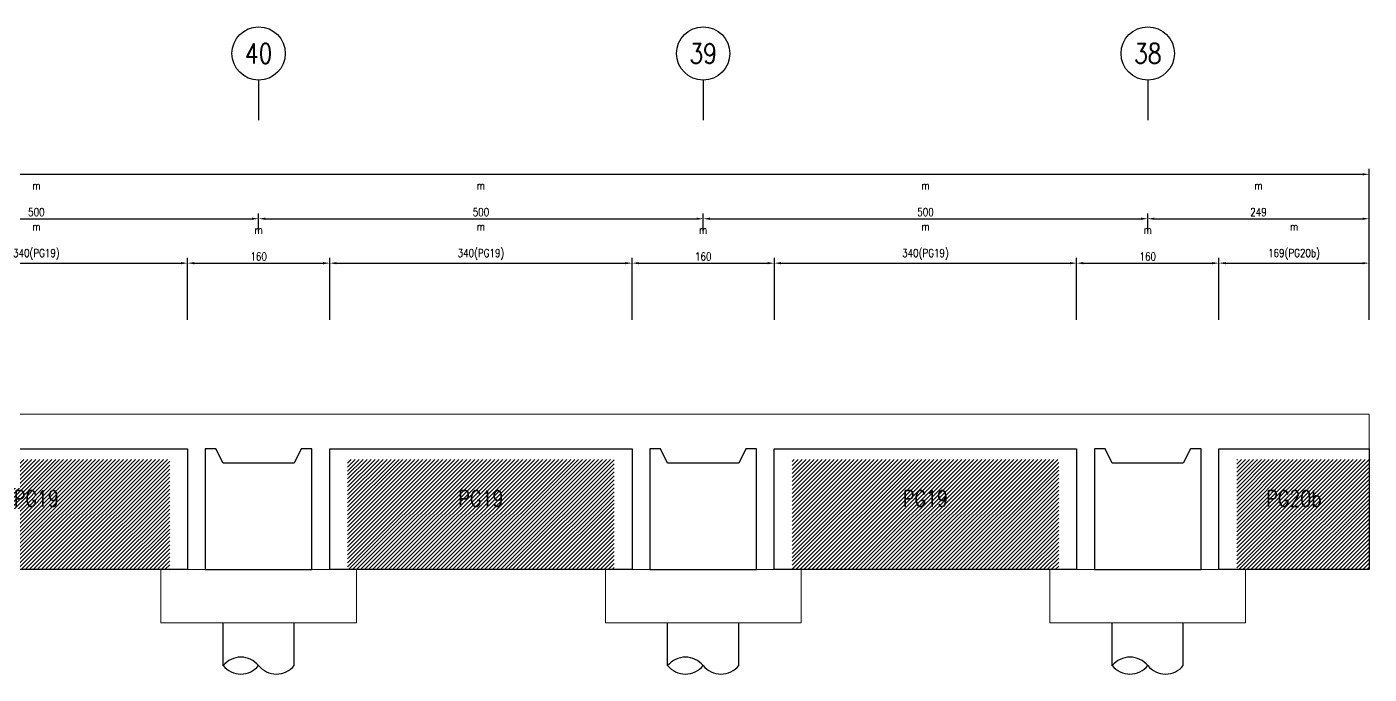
# Model space of a CAD drawing. Extents: x -4269 to 4964, y -19960 to 3841.
# Drawn here: x 2723 to 4233, y -4037 to -3309 of the extents above; entities that cross this region are included whole.
import ezdxf
from ezdxf.enums import TextEntityAlignment as Align

# ---------------------------------------------------------------- set-up
doc = ezdxf.new("R2010")
doc.units = 0
doc.header["$LTSCALE"] = 3
doc.layers.get('0').update_dxf_attribs({"linetype": 'CONTINUOUS'})
for name, color, linetype in [('HB_0', 7, 'CONTINUOUS'), ('HB_DIM', 1, 'CONTINUOUS'), ('HB_TXT_CTEXT', 2, 'CONTINUOUS')]:
    doc.layers.add(name, color=color, linetype=linetype)
doc.styles.get("Standard").update_dxf_attribs({"font": 'ROMANS.shx', "width": 0.8, "bigfont": 'LCHINA.shx'})
doc.dimstyles.new('30', dxfattribs={"dimscale": 3, "dimtxt": 3, "dimasz": 2.5, "dimexe": 2, "dimexo": 2, "dimgap": 1, "dimtad": 1, "dimdsep": 46, "dimtxsty": 'Standard', "dimcen": 0, "dimclrd": 256, "dimclre": 256, "dimclrt": 2, "dimadec": 0, "dimazin": 0, "dimtfac": 1, "dimtix": 1, "dimtmove": 2, "dimatfit": 3, "dimfxl": 0, "dimtolj": 1, "dimtzin": 0, "dimarcsym": 0})

# ---------------------------------------------------------------- blocks, each defined once
blk = doc.blocks.new('pile_vertical_with_pilecap')
at = {"linetype": 'Continuous'}
for p, q in [((-40, -48.1), (-40, 0)), ((-40, -48.1), (-40, 0)), ((40, -48.1), (40, 0)), ((40, -48.1), (40, 0))]:
    blk.add_line(p, q, dxfattribs=at)
for centre, start, end in [((-20, -64.1), 38.718, 141.282), ((-20, -64.1), 38.718, 141.282), ((-20, -32), 218.718, 321.282), ((-20, -32), 218.718, 321.282), ((20, -32), 218.718, 321.282), ((20, -32), 218.718, 321.282)]:
    blk.add_arc(centre, 25.6, start, end, dxfattribs=at)
blk = doc.blocks.new('line_guide')
at = {"color": 4, "linetype": 'Continuous'}
blk.add_line((0, 0), (0, -45), dxfattribs=at)
blk.add_circle((0, 30), 30, dxfattribs=at)
at = {"color": 4, "linetype": 'Continuous', "width": 0.8}
blk.add_attdef('A', text='', height=22.5, dxfattribs=at).set_placement((0, 30), align=Align.MIDDLE)
blk = doc.blocks.new('*D133')
at = {"layer": 'HB_DIM', "linetype": 'Continuous', "lineweight": -2}
for p, q in [((-265.4, -3638.8), (-265.4, -3468.8)), ((4232.6, -3638.8), (4232.6, -3468.8)), ((-257.9, -3474.8), (4225.1, -3474.8))]:
    blk.add_line(p, q, dxfattribs=at)
at = {"layer": 'HB_DIM'}
for points in [[(-257.9, -3473.6), (-257.9, -3476.1), (-265.4, -3474.8)], [(4225.1, -3476.1), (4225.1, -3473.6), (4232.6, -3474.8)]]:
    blk.add_solid(points, dxfattribs=at)
at = {"layer": 'HB_DIM', "color": 2, "linetype": 'Continuous', "insert": (1983.6, -3452.3), "char_height": 9, "attachment_point": 5, "rotation": 0}
blk.add_mtext('\\A1;m^J\\P4498', dxfattribs=at)
blk = doc.blocks.new('*D146')
at = {"layer": 'HB_DIM', "linetype": 'Continuous', "lineweight": -2}
for p, q in [((2563.6, -3638.8), (2563.6, -3568.8)), ((2571.1, -3574.8), (2896.1, -3574.8)), ((2903.6, -3638.8), (2903.6, -3568.8))]:
    blk.add_line(p, q, dxfattribs=at)
at = {"layer": 'HB_DIM'}
for points in [[(2571.1, -3573.6), (2571.1, -3576.1), (2563.6, -3574.8)], [(2896.1, -3576.1), (2896.1, -3573.6), (2903.6, -3574.8)]]:
    blk.add_solid(points, dxfattribs=at)
at = {"layer": 'HB_DIM', "color": 2, "linetype": 'Continuous', "insert": (2733.6, -3549.9), "char_height": 9, "attachment_point": 5, "rotation": 0}
blk.add_mtext('\\A1;m^J\\P340(PG19)', dxfattribs=at)
blk = doc.blocks.new('*D147')
at = {"layer": 'HB_DIM', "linetype": 'Continuous', "lineweight": -2}
for p, q in [((2903.6, -3638.8), (2903.6, -3568.8)), ((2911.1, -3574.8), (3056.1, -3574.8)), ((3063.6, -3638.8), (3063.6, -3568.8))]:
    blk.add_line(p, q, dxfattribs=at)
at = {"layer": 'HB_DIM'}
for points in [[(2911.1, -3573.6), (2911.1, -3576.1), (2903.6, -3574.8)], [(3056.1, -3576.1), (3056.1, -3573.6), (3063.6, -3574.8)]]:
    blk.add_solid(points, dxfattribs=at)
at = {"layer": 'HB_DIM', "color": 2, "linetype": 'Continuous', "insert": (2983.6, -3552.3), "char_height": 9, "attachment_point": 5, "rotation": 0}
blk.add_mtext('\\A1;m^J\\P160', dxfattribs=at)
blk = doc.blocks.new('*D148')
at = {"layer": 'HB_DIM', "linetype": 'Continuous', "lineweight": -2}
for p, q in [((3063.6, -3638.8), (3063.6, -3568.8)), ((3071.1, -3574.8), (3396.1, -3574.8)), ((3403.6, -3638.8), (3403.6, -3568.8))]:
    blk.add_line(p, q, dxfattribs=at)
at = {"layer": 'HB_DIM'}
for points in [[(3071.1, -3573.6), (3071.1, -3576.1), (3063.6, -3574.8)], [(3396.1, -3576.1), (3396.1, -3573.6), (3403.6, -3574.8)]]:
    blk.add_solid(points, dxfattribs=at)
at = {"layer": 'HB_DIM', "color": 2, "linetype": 'Continuous', "insert": (3233.6, -3549.9), "char_height": 9, "attachment_point": 5, "rotation": 0}
blk.add_mtext('\\A1;m^J\\P340(PG19)', dxfattribs=at)
blk = doc.blocks.new('*D149')
at = {"layer": 'HB_DIM', "linetype": 'Continuous', "lineweight": -2}
for p, q in [((3403.6, -3638.8), (3403.6, -3568.8)), ((3411.1, -3574.8), (3556.1, -3574.8)), ((3563.6, -3638.8), (3563.6, -3568.8))]:
    blk.add_line(p, q, dxfattribs=at)
at = {"layer": 'HB_DIM'}
for points in [[(3411.1, -3573.6), (3411.1, -3576.1), (3403.6, -3574.8)], [(3556.1, -3576.1), (3556.1, -3573.6), (3563.6, -3574.8)]]:
    blk.add_solid(points, dxfattribs=at)
at = {"layer": 'HB_DIM', "color": 2, "linetype": 'Continuous', "insert": (3483.6, -3552.3), "char_height": 9, "attachment_point": 5, "rotation": 0}
blk.add_mtext('\\A1;m^J\\P160', dxfattribs=at)
blk = doc.blocks.new('*D150')
at = {"layer": 'HB_DIM', "linetype": 'Continuous', "lineweight": -2}
for p, q in [((3563.6, -3638.8), (3563.6, -3568.8)), ((3571.1, -3574.8), (3896.1, -3574.8)), ((3903.6, -3638.8), (3903.6, -3568.8))]:
    blk.add_line(p, q, dxfattribs=at)
at = {"layer": 'HB_DIM'}
for points in [[(3571.1, -3573.6), (3571.1, -3576.1), (3563.6, -3574.8)], [(3896.1, -3576.1), (3896.1, -3573.6), (3903.6, -3574.8)]]:
    blk.add_solid(points, dxfattribs=at)
at = {"layer": 'HB_DIM', "color": 2, "linetype": 'Continuous', "insert": (3733.6, -3549.9), "char_height": 9, "attachment_point": 5, "rotation": 0}
blk.add_mtext('\\A1;m^J\\P340(PG19)', dxfattribs=at)
blk = doc.blocks.new('*D151')
at = {"layer": 'HB_DIM', "linetype": 'Continuous', "lineweight": -2}
for p, q in [((3903.6, -3638.8), (3903.6, -3568.8)), ((3911.1, -3574.8), (4056.1, -3574.8)), ((4063.6, -3638.8), (4063.6, -3568.8))]:
    blk.add_line(p, q, dxfattribs=at)
at = {"layer": 'HB_DIM'}
for points in [[(3911.1, -3573.6), (3911.1, -3576.1), (3903.6, -3574.8)], [(4056.1, -3576.1), (4056.1, -3573.6), (4063.6, -3574.8)]]:
    blk.add_solid(points, dxfattribs=at)
at = {"layer": 'HB_DIM', "color": 2, "linetype": 'Continuous', "insert": (3983.6, -3552.3), "char_height": 9, "attachment_point": 5, "rotation": 0}
blk.add_mtext('\\A1;m^J\\P160', dxfattribs=at)
blk = doc.blocks.new('*D152')
at = {"layer": 'HB_DIM', "linetype": 'Continuous', "lineweight": -2}
for p, q in [((4063.6, -3638.8), (4063.6, -3568.8)), ((4071.1, -3574.8), (4225.1, -3574.8)), ((4232.6, -3638.8), (4232.6, -3568.8))]:
    blk.add_line(p, q, dxfattribs=at)
at = {"layer": 'HB_DIM'}
for points in [[(4071.1, -3573.6), (4071.1, -3576.1), (4063.6, -3574.8)], [(4225.1, -3576.1), (4225.1, -3573.6), (4232.6, -3574.8)]]:
    blk.add_solid(points, dxfattribs=at)
at = {"layer": 'HB_DIM', "color": 2, "linetype": 'Continuous', "insert": (4148.1, -3549.9), "char_height": 9, "attachment_point": 5, "rotation": 0}
blk.add_mtext('\\A1;m^J\\P169(PG20b)', dxfattribs=at)
blk = doc.blocks.new('*D159')
at = {"layer": 'HB_DIM', "linetype": 'Continuous', "lineweight": -2}
for p, q in [((2483.6, -3538.8), (2483.6, -3518.8)), ((2491.1, -3524.8), (2976.1, -3524.8)), ((2983.6, -3538.8), (2983.6, -3518.8))]:
    blk.add_line(p, q, dxfattribs=at)
at = {"layer": 'HB_DIM'}
for points in [[(2491.1, -3523.6), (2491.1, -3526.1), (2483.6, -3524.8)], [(2976.1, -3526.1), (2976.1, -3523.6), (2983.6, -3524.8)]]:
    blk.add_solid(points, dxfattribs=at)
at = {"layer": 'HB_DIM', "color": 2, "linetype": 'Continuous', "insert": (2733.6, -3502.3), "char_height": 9, "attachment_point": 5, "rotation": 0}
blk.add_mtext('\\A1;m^J\\P500', dxfattribs=at)
blk = doc.blocks.new('*D160')
at = {"layer": 'HB_DIM', "linetype": 'Continuous', "lineweight": -2}
for p, q in [((2983.6, -3538.8), (2983.6, -3518.8)), ((2991.1, -3524.8), (3476.1, -3524.8)), ((3483.6, -3538.8), (3483.6, -3518.8))]:
    blk.add_line(p, q, dxfattribs=at)
at = {"layer": 'HB_DIM'}
for points in [[(2991.1, -3523.6), (2991.1, -3526.1), (2983.6, -3524.8)], [(3476.1, -3526.1), (3476.1, -3523.6), (3483.6, -3524.8)]]:
    blk.add_solid(points, dxfattribs=at)
at = {"layer": 'HB_DIM', "color": 2, "linetype": 'Continuous', "insert": (3233.6, -3502.3), "char_height": 9, "attachment_point": 5, "rotation": 0}
blk.add_mtext('\\A1;m^J\\P500', dxfattribs=at)
blk = doc.blocks.new('*D161')
at = {"layer": 'HB_DIM', "linetype": 'Continuous', "lineweight": -2}
for p, q in [((3483.6, -3538.8), (3483.6, -3518.8)), ((3491.1, -3524.8), (3976.1, -3524.8)), ((3983.6, -3538.8), (3983.6, -3518.8))]:
    blk.add_line(p, q, dxfattribs=at)
at = {"layer": 'HB_DIM'}
for points in [[(3491.1, -3523.6), (3491.1, -3526.1), (3483.6, -3524.8)], [(3976.1, -3526.1), (3976.1, -3523.6), (3983.6, -3524.8)]]:
    blk.add_solid(points, dxfattribs=at)
at = {"layer": 'HB_DIM', "color": 2, "linetype": 'Continuous', "insert": (3733.6, -3502.3), "char_height": 9, "attachment_point": 5, "rotation": 0}
blk.add_mtext('\\A1;m^J\\P500', dxfattribs=at)
blk = doc.blocks.new('*D162')
at = {"layer": 'HB_DIM', "linetype": 'Continuous', "lineweight": -2}
for p, q in [((3983.6, -3538.8), (3983.6, -3518.8)), ((3991.1, -3524.8), (4225.1, -3524.8)), ((4232.6, -3638.8), (4232.6, -3518.8))]:
    blk.add_line(p, q, dxfattribs=at)
at = {"layer": 'HB_DIM'}
for points in [[(3991.1, -3523.6), (3991.1, -3526.1), (3983.6, -3524.8)], [(4225.1, -3526.1), (4225.1, -3523.6), (4232.6, -3524.8)]]:
    blk.add_solid(points, dxfattribs=at)
at = {"layer": 'HB_DIM', "color": 2, "linetype": 'Continuous', "insert": (4108.1, -3502.3), "char_height": 9, "attachment_point": 5, "rotation": 0}
blk.add_mtext('\\A1;m^J\\P249', dxfattribs=at)

msp = doc.modelspace()

# ---------------------------------------------------------------- hatches: boundary and pattern name
at = {"layer": 'HB_0', "linetype": 'Continuous'}
h = msp.add_hatch(dxfattribs=at)
h.set_pattern_fill('ANSI31', color=256, style=0)
h.paths.add_polyline_path([(2583.573, -3795.802), (2883.573, -3795.802), (2883.573, -3919.802), (2583.573, -3919.802)], flags=17)
h = msp.add_hatch(dxfattribs=at)
h.set_pattern_fill('ANSI31', color=256, style=0)
h.paths.add_polyline_path([(3083.573, -3795.802), (3383.573, -3795.802), (3383.573, -3919.802), (3083.573, -3919.802)], flags=17)
h = msp.add_hatch(dxfattribs=at)
h.set_pattern_fill('ANSI31', color=256, style=0)
h.paths.add_polyline_path([(3583.573, -3795.802), (3883.573, -3795.802), (3883.573, -3919.802), (3583.573, -3919.802)], flags=17)
h = msp.add_hatch(dxfattribs=at)
h.set_pattern_fill('ANSI31', color=256, style=0)
h.paths.add_polyline_path([(4083.573, -3795.802), (4232.573, -3795.802), (4232.573, -3919.802), (4083.573, -3919.802)], flags=17)

# ---------------------------------------------------------------- linework, layer by layer
at = {"layer": 'HB_0', "lineweight": 5}
msp.add_lwpolyline([(-265.427, -3919.802), (-265.427, -3744.802), (4232.573, -3744.802), (4232.573, -3919.802), (-265.427, -3919.802)], dxfattribs=at)
at = {"layer": 'HB_0', "color": 1, "linetype": 'Continuous'}
for points in [[(2563.573, -3783.802), (2583.573, -3783.802), (2883.573, -3783.802), (2903.573, -3783.802), (2903.573, -3919.802), (2883.573, -3919.802), (2583.573, -3919.802), (2563.573, -3919.802), (2563.573, -3783.802)], [(3043.573, -3919.802), (3043.573, -3783.802), (3031.573, -3783.802), (3023.573, -3799.802), (2943.573, -3799.802), (2935.573, -3783.802), (2923.573, -3783.802), (2923.573, -3919.802), (3043.573, -3919.802)], [(3063.573, -3783.802), (3083.573, -3783.802), (3383.573, -3783.802), (3403.573, -3783.802), (3403.573, -3919.802), (3383.573, -3919.802), (3083.573, -3919.802), (3063.573, -3919.802), (3063.573, -3783.802)], [(3543.573, -3919.802), (3543.573, -3783.802), (3531.573, -3783.802), (3523.573, -3799.802), (3443.573, -3799.802), (3435.573, -3783.802), (3423.573, -3783.802), (3423.573, -3919.802), (3543.573, -3919.802)], [(3563.573, -3783.802), (3583.573, -3783.802), (3883.573, -3783.802), (3903.573, -3783.802), (3903.573, -3919.802), (3883.573, -3919.802), (3583.573, -3919.802), (3563.573, -3919.802), (3563.573, -3783.802)], [(4043.573, -3919.802), (4043.573, -3783.802), (4031.573, -3783.802), (4023.573, -3799.802), (3943.573, -3799.802), (3935.573, -3783.802), (3923.573, -3783.802), (3923.573, -3919.802), (4043.573, -3919.802)], [(4063.573, -3783.802), (4083.573, -3783.802), (4232.573, -3783.802), (4232.573, -3919.802), (4083.573, -3919.802), (4063.573, -3919.802), (4063.573, -3783.802)]]:
    msp.add_lwpolyline(points, dxfattribs=at)
at = {"layer": 'HB_0', "lineweight": 5}
for points in [[(2873.573, -3979.802, -325), (3093.573, -3979.802, -325), (3093.573, -3919.802, -325), (2873.573, -3919.802, -325), (2873.573, -3979.802, -325)], [(3373.573, -3979.802, -325), (3593.573, -3979.802, -325), (3593.573, -3919.802, -325), (3373.573, -3919.802, -325), (3373.573, -3979.802, -325)], [(3873.573, -3979.802, -325), (4093.573, -3979.802, -325), (4093.573, -3919.802, -325), (3873.573, -3919.802, -325), (3873.573, -3979.802, -325)]]:
    msp.add_polyline3d(points, dxfattribs=at)

# ---------------------------------------------------------------- block references
at = {"layer": 'HB_0', "linetype": 'Continuous'}
for p, values in [((2983.573, -3368.802), {'A': '40'}), ((3483.573, -3368.802), {'A': '39'}), ((3983.573, -3368.802), {'A': '38'})]:
    msp.add_blockref('line_guide', p, dxfattribs=at).add_auto_attribs(values)
for p in [(2983.573, -3979.802, -325), (3483.573, -3979.802, -325), (3983.573, -3979.802, -325)]:
    msp.add_blockref('pile_vertical_with_pilecap', p, dxfattribs=at)

# ---------------------------------------------------------------- texts
at = {"layer": 'HB_TXT_CTEXT', "linetype": 'Continuous', "width": 0.8}
for s, p in [('PG19', (2733.573, -3839.802)), ('PG19', (3233.573, -3839.802)), ('PG19', (3733.573, -3839.802)), ('PG20b', (4148.073, -3839.802))]:
    msp.add_text(s, height=18, dxfattribs=at).set_placement(p, align=Align.MIDDLE)

# ---------------------------------------------------------------- dimensions: what is measured, and where the dimension line sits
at = {"layer": 'HB_DIM', "linetype": 'Continuous'}
for base, p1, p2, picture, middle in [((4232.573, -3474.802), (-265.427, -3644.802), (4232.573, -3644.802), '*D133', (1983.573, -3452.302)), ((2983.573, -3524.802), (2483.573, -3544.802, -669), (2983.573, -3544.802, -1169), '*D159', (2733.573, -3502.302)), ((3483.573, -3524.802), (2983.573, -3544.802, -1169), (3483.573, -3544.802, -1669), '*D160', (3233.573, -3502.302)), ((3983.573, -3524.802), (3483.573, -3544.802, -1669), (3983.573, -3544.802, -2169), '*D161', (3733.573, -3502.302)), ((4232.573, -3524.802), (3983.573, -3544.802, -2169), (4232.573, -3644.802), '*D162', (4108.073, -3502.302)), ((3063.573, -3574.802), (2903.573, -3644.802), (3063.573, -3644.802), '*D147', (2983.573, -3552.302)), ((3563.573, -3574.802), (3403.573, -3644.802), (3563.573, -3644.802), '*D149', (3483.573, -3552.302)), ((4063.573, -3574.802), (3903.573, -3644.802), (4063.573, -3644.802), '*D151', (3983.573, -3552.302))]:
    dim = msp.add_linear_dim(base=base, p1=p1, p2=p2, angle=0, dimstyle='30', override={"dimpost": 'm^J\\P<>'}, dxfattribs=at)
    dim.commit()
    dim.dimension.update_dxf_attribs({"geometry": picture, "text_midpoint": middle})
for base, p1, p2, text, picture, middle in [((2903.573, -3574.802), (2563.573, -3644.802), (2903.573, -3644.802), '<>(PG19)', '*D146', (2733.573, -3549.944)), ((3403.573, -3574.802), (3063.573, -3644.802), (3403.573, -3644.802), '<>(PG19)', '*D148', (3233.573, -3549.944)), ((3903.573, -3574.802), (3563.573, -3644.802), (3903.573, -3644.802), '<>(PG19)', '*D150', (3733.573, -3549.944)), ((4232.573, -3574.802), (4063.573, -3644.802), (4232.573, -3644.802), '<>(PG20b)', '*D152', (4148.073, -3549.944))]:
    dim = msp.add_linear_dim(base=base, p1=p1, p2=p2, angle=0, text=text, dimstyle='30', override={"dimpost": 'm^J\\P<>'}, dxfattribs=at)
    dim.commit()
    dim.dimension.update_dxf_attribs({"geometry": picture, "text_midpoint": middle})

doc.saveas('drawing.dxf')
